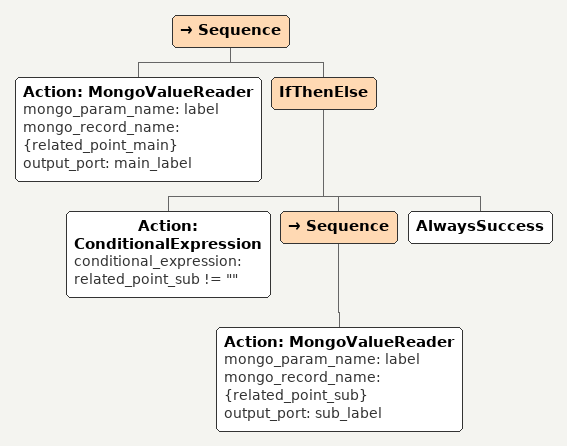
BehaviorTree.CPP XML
<Sequence>
    <Action ID="MongoValueReader" mongo_param_name="label" mongo_record_name="{related_point_main}" output_port="main_label"/>
    <IfThenElse>
        <Action ID="ConditionalExpression" conditional_expression="related_point_sub != &quot;&quot;"/>
        <Sequence>
            <Action ID="MongoValueReader" mongo_param_name="label" mongo_record_name="{related_point_sub}" output_port="sub_label"/>
        </Sequence>
        <AlwaysSuccess/>
    </IfThenElse>
</Sequence>
